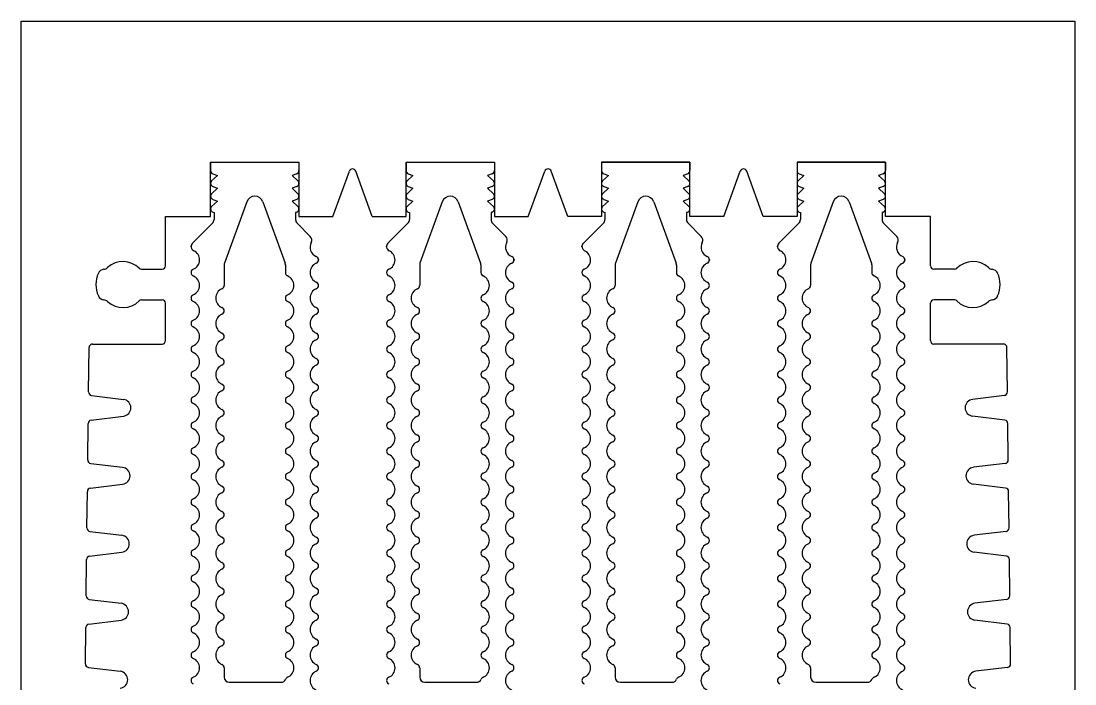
# Model space of a CAD drawing. Extents: x 0 to 240, y 0 to 177.
# Drawn here: x 177.9 to 239.9, y 138.1 to 177.1 of the extents above; entities that cross this region are included whole.
import ezdxf

# ---------------------------------------------------------------- set-up
doc = ezdxf.new("R2010")
doc.units = 0
doc.header["$LTSCALE"] = 0.5
doc.layers.get('0').update_dxf_attribs({"linetype": 'CONTINUOUS'})

msp = doc.modelspace()

# ---------------------------------------------------------------- linework, layer by layer
for p, q in [((177.898, 103.112), (177.898, 177.112)), ((177.898, 177.112), (239.898, 177.112)), ((239.898, 177.112), (239.898, 103.112)), ((189.048, 168.812), (194.248, 168.812)), ((189.048, 165.612), (189.048, 168.812)), ((189.048, 168.812), (194.248, 168.812)), ((189.048, 168.812), (189.048, 168.312)), ((194.248, 168.812), (194.248, 165.612)), ((194.248, 168.812), (194.248, 168.312)), ((200.548, 165.612), (200.548, 168.812)), ((200.548, 168.812), (205.748, 168.812)), ((200.548, 168.812), (205.748, 168.812)), ((200.548, 168.812), (200.548, 168.312)), ((205.748, 168.812), (205.748, 165.612)), ((205.748, 168.812), (205.748, 168.312)), ((217.248, 168.812), (212.048, 168.812)), ((212.048, 168.812), (212.048, 165.612)), ((212.048, 168.812), (217.248, 168.812)), ((212.048, 168.812), (212.048, 168.312)), ((217.248, 165.612), (217.248, 168.812)), ((217.248, 168.812), (217.248, 168.312)), ((228.748, 168.812), (223.548, 168.812)), ((223.548, 168.812), (223.548, 165.612)), ((223.548, 168.812), (228.748, 168.812)), ((223.548, 168.812), (223.548, 168.312)), ((228.748, 165.612), (228.748, 168.812)), ((228.748, 168.812), (228.748, 168.312)), ((189.448, 168.027), (189.11, 167.708)), ((189.179, 168.125), (189.448, 168.027)), ((194.116, 168.125), (193.848, 168.027)), ((193.848, 168.027), (194.185, 167.708)), ((196.239, 165.612), (197.21, 168.281)), ((198.557, 165.612), (197.586, 168.281)), ((200.948, 168.027), (200.61, 167.708)), ((200.679, 168.125), (200.948, 168.027)), ((205.616, 168.125), (205.348, 168.027)), ((205.348, 168.027), (205.685, 167.708)), ((207.739, 165.612), (208.71, 168.281)), ((210.057, 165.612), (209.086, 168.281)), ((212.448, 168.027), (212.11, 167.708)), ((212.179, 168.125), (212.448, 168.027)), ((217.116, 168.125), (216.848, 168.027)), ((216.848, 168.027), (217.185, 167.708)), ((219.239, 165.612), (220.21, 168.281)), ((221.557, 165.612), (220.586, 168.281)), ((223.948, 168.027), (223.61, 167.708)), ((223.679, 168.125), (223.948, 168.027)), ((228.616, 168.125), (228.348, 168.027)), ((228.348, 168.027), (228.685, 167.708)), ((189.448, 167.277), (189.11, 166.958)), ((189.179, 167.375), (189.448, 167.277)), ((194.116, 167.375), (193.848, 167.277)), ((193.848, 167.277), (194.185, 166.958)), ((200.948, 167.277), (200.61, 166.958)), ((200.679, 167.375), (200.948, 167.277)), ((205.616, 167.375), (205.348, 167.277)), ((205.348, 167.277), (205.685, 166.958)), ((212.448, 167.277), (212.11, 166.958)), ((212.179, 167.375), (212.448, 167.277)), ((217.116, 167.375), (216.848, 167.277)), ((216.848, 167.277), (217.185, 166.958)), ((223.948, 167.277), (223.61, 166.958)), ((223.679, 167.375), (223.948, 167.277)), ((228.616, 167.375), (228.348, 167.277)), ((228.348, 167.277), (228.685, 166.958)), ((189.448, 166.527), (189.11, 166.208)), ((189.179, 166.625), (189.448, 166.527)), ((191.178, 166.483), (189.866, 162.879)), ((192.118, 166.483), (193.43, 162.879)), ((194.116, 166.625), (193.848, 166.527)), ((193.848, 166.527), (194.185, 166.208)), ((200.948, 166.527), (200.61, 166.208)), ((200.679, 166.625), (200.948, 166.527)), ((202.678, 166.483), (201.366, 162.879)), ((203.618, 166.483), (204.93, 162.879)), ((205.616, 166.625), (205.348, 166.527)), ((205.348, 166.527), (205.685, 166.208)), ((212.448, 166.527), (212.11, 166.208)), ((212.179, 166.625), (212.448, 166.527)), ((214.178, 166.483), (212.866, 162.879)), ((215.118, 166.483), (216.43, 162.879)), ((217.116, 166.625), (216.848, 166.527)), ((216.848, 166.527), (217.185, 166.208)), ((223.948, 166.527), (223.61, 166.208)), ((223.679, 166.625), (223.948, 166.527)), ((225.678, 166.483), (224.366, 162.879)), ((226.618, 166.483), (227.93, 162.879)), ((228.616, 166.625), (228.348, 166.527)), ((228.348, 166.527), (228.685, 166.208)), ((186.398, 165.612), (189.048, 165.612)), ((186.398, 162.712), (186.398, 165.612)), ((189.179, 165.875), (189.248, 165.85)), ((189.248, 165.85), (189.248, 165.437)), ((194.116, 165.875), (194.048, 165.85)), ((194.048, 165.85), (194.048, 165.437)), ((194.248, 165.612), (196.239, 165.612)), ((198.557, 165.612), (200.548, 165.612)), ((200.679, 165.875), (200.748, 165.85)), ((200.748, 165.85), (200.748, 165.437)), ((205.616, 165.875), (205.548, 165.85)), ((205.548, 165.85), (205.548, 165.437)), ((205.748, 165.612), (207.739, 165.612)), ((212.048, 165.612), (210.057, 165.612)), ((212.179, 165.875), (212.248, 165.85)), ((212.248, 165.85), (212.248, 165.437)), ((217.116, 165.875), (217.048, 165.85)), ((217.048, 165.85), (217.048, 165.437)), ((219.239, 165.612), (217.248, 165.612)), ((223.548, 165.612), (221.557, 165.612)), ((223.679, 165.875), (223.748, 165.85)), ((223.748, 165.85), (223.748, 165.437)), ((228.616, 165.875), (228.548, 165.85)), ((228.548, 165.85), (228.548, 165.437)), ((231.398, 165.612), (228.748, 165.612)), ((231.398, 162.712), (231.398, 165.612)), ((189.16, 165.225), (187.977, 164.042)), ((194.136, 165.225), (194.915, 164.446)), ((200.66, 165.225), (199.477, 164.042)), ((205.636, 165.225), (206.415, 164.446)), ((212.16, 165.225), (210.977, 164.042)), ((217.136, 165.225), (217.915, 164.446)), ((223.66, 165.225), (222.477, 164.042)), ((228.636, 165.225), (229.415, 164.446)), ((184.99, 162.512), (186.198, 162.512)), ((189.848, 162.776), (189.848, 161.562)), ((193.448, 162.776), (193.448, 162.312)), ((201.348, 162.776), (201.348, 161.562)), ((204.948, 162.776), (204.948, 162.312)), ((212.848, 162.776), (212.848, 161.562)), ((216.448, 162.776), (216.448, 162.312)), ((224.348, 162.776), (224.348, 161.562)), ((227.948, 162.776), (227.948, 162.312)), ((232.806, 162.512), (231.598, 162.512)), ((184.99, 160.712), (186.198, 160.712)), ((232.806, 160.712), (231.598, 160.712)), ((186.398, 158.312), (186.398, 160.512)), ((231.398, 158.312), (231.398, 160.512)), ((182.095, 158.112), (186.198, 158.112)), ((235.7, 158.112), (231.598, 158.112)), ((181.865, 155.291), (181.895, 157.915)), ((235.93, 155.291), (235.9, 157.915)), ((182.041, 155.091), (183.916, 154.859)), ((235.755, 155.091), (233.879, 154.859)), ((182.02, 153.634), (183.916, 153.866)), ((235.776, 153.634), (233.88, 153.866)), ((181.819, 151.291), (181.844, 153.438)), ((235.976, 151.291), (235.952, 153.438)), ((181.995, 151.091), (183.87, 150.859)), ((235.801, 151.091), (233.925, 150.859)), ((181.773, 147.291), (181.798, 149.438)), ((181.974, 149.634), (183.87, 149.866)), ((235.822, 149.634), (233.926, 149.866)), ((236.022, 147.291), (235.997, 149.438)), ((181.949, 147.091), (183.824, 146.859)), ((235.847, 147.091), (233.971, 146.859)), ((181.928, 145.634), (183.824, 145.866)), ((235.868, 145.634), (233.972, 145.866)), ((181.727, 143.291), (181.752, 145.438)), ((236.068, 143.291), (236.043, 145.438)), ((181.903, 143.091), (183.778, 142.859)), ((235.893, 143.091), (234.017, 142.859)), ((181.681, 139.291), (181.706, 141.438)), ((181.882, 141.634), (183.778, 141.866)), ((235.914, 141.634), (234.018, 141.866)), ((236.114, 139.291), (236.089, 141.438)), ((181.857, 139.091), (183.732, 138.859)), ((189.848, 139.062), (189.848, 138.512)), ((201.348, 139.062), (201.348, 138.512)), ((212.848, 139.062), (212.848, 138.512)), ((224.348, 139.062), (224.348, 138.512)), ((235.939, 139.091), (234.063, 138.859)), ((190.148, 138.212), (193.188, 138.212)), ((201.648, 138.212), (204.688, 138.212)), ((213.148, 138.212), (216.188, 138.212)), ((224.648, 138.212), (227.688, 138.212))]:
    msp.add_line(p, q)
for centre, radius, start, end in [((189.248, 168.312), 0.2, 180, 250), ((194.048, 168.312), 0.2, 290, 0), ((197.398, 168.212), 0.2, 20, 160), ((200.748, 168.312), 0.2, 180, 250), ((205.548, 168.312), 0.2, 290, 0), ((208.898, 168.212), 0.2, 90, 160), ((208.898, 168.212), 0.2, 20, 90), ((212.248, 168.312), 0.2, 180, 250), ((217.048, 168.312), 0.2, 290, 0), ((220.398, 168.212), 0.2, 20, 160), ((223.748, 168.312), 0.2, 180, 250), ((228.548, 168.312), 0.2, 290, 0), ((189.248, 167.562), 0.2, 133.39781, 250), ((194.048, 167.562), 0.2, 290, 46.60219), ((200.748, 167.562), 0.2, 133.39781, 250), ((205.548, 167.562), 0.2, 290, 46.60219), ((212.248, 167.562), 0.2, 133.39781, 250), ((217.048, 167.562), 0.2, 290, 46.60219), ((223.748, 167.562), 0.2, 133.39781, 250), ((228.548, 167.562), 0.2, 290, 46.60219), ((189.248, 166.812), 0.2, 133.39781, 250), ((191.648, 166.312), 0.5, 20, 160), ((194.048, 166.812), 0.2, 290, 46.60219), ((200.748, 166.812), 0.2, 133.39781, 250), ((203.148, 166.312), 0.5, 20, 160), ((205.548, 166.812), 0.2, 290, 46.60219), ((212.248, 166.812), 0.2, 133.39781, 250), ((214.648, 166.312), 0.5, 20, 160), ((217.048, 166.812), 0.2, 290, 46.60219), ((223.748, 166.812), 0.2, 133.39781, 250), ((226.148, 166.312), 0.5, 20, 160), ((228.548, 166.812), 0.2, 290, 46.60219), ((189.248, 166.062), 0.2, 133.39781, 250), ((194.048, 166.062), 0.2, 290, 46.60219), ((200.748, 166.062), 0.2, 133.39781, 250), ((205.548, 166.062), 0.2, 290, 46.60219), ((212.248, 166.062), 0.2, 133.39781, 250), ((217.048, 166.062), 0.2, 290, 46.60219), ((223.748, 166.062), 0.2, 133.39781, 250), ((228.548, 166.062), 0.2, 290, 46.60219), ((188.948, 165.437), 0.3, 315, 0), ((194.348, 165.437), 0.3, 180, 225), ((200.448, 165.437), 0.3, 315, 0), ((205.848, 165.437), 0.3, 180, 225), ((211.948, 165.437), 0.3, 315, 0), ((217.348, 165.437), 0.3, 180, 225), ((223.448, 165.437), 0.3, 315, 0), ((228.848, 165.437), 0.3, 180, 225), ((194.702, 164.234), 0.3, 332.10056, 45), ((206.202, 164.234), 0.3, 332.10056, 45), ((217.702, 164.234), 0.3, 332.10056, 45), ((229.202, 164.234), 0.3, 332.10056, 45), ((188.168, 163.85), 0.271, 135, 244.80081), ((195.498, 163.812), 0.6, 152.10056, 247.38013), ((199.668, 163.85), 0.271, 135, 244.80081), ((206.998, 163.812), 0.6, 152.10056, 247.38013), ((211.168, 163.85), 0.271, 135, 244.80081), ((218.498, 163.812), 0.6, 152.10056, 247.38013), ((222.668, 163.85), 0.271, 135, 244.80081), ((229.998, 163.812), 0.6, 152.10056, 247.38013), ((187.798, 163.062), 0.6, 292.61986, 64.80081), ((195.185, 163.062), 0.212, 292.61986, 67.38013), ((199.298, 163.062), 0.6, 292.61986, 64.80081), ((206.685, 163.062), 0.212, 292.61986, 67.38013), ((210.798, 163.062), 0.6, 292.61986, 64.80081), ((218.185, 163.062), 0.212, 292.61986, 67.38013), ((222.298, 163.062), 0.6, 292.61986, 64.80081), ((229.685, 163.062), 0.212, 292.61986, 67.38013), ((182.807, 162.112), 0.4, 96.15406, 155.37568), ((182.721, 162.908), 0.4, 276.15406, 312.24961), ((183.898, 161.612), 1.35, 45.20868, 132.24961), ((184.99, 162.712), 0.2, 225.20868, 270), ((186.198, 162.712), 0.2, 270, 0), ((188.11, 162.312), 0.212, 112.61987, 247.38013), ((190.148, 162.776), 0.3, 160, 180), ((193.148, 162.776), 0.3, 0, 20), ((195.498, 162.312), 0.6, 112.61987, 247.38013), ((199.61, 162.312), 0.212, 112.61987, 247.38013), ((201.648, 162.776), 0.3, 160, 180), ((204.648, 162.776), 0.3, 0, 20), ((206.998, 162.312), 0.6, 112.61987, 247.38013), ((211.11, 162.312), 0.212, 112.61987, 247.38013), ((213.148, 162.776), 0.3, 160, 180), ((216.148, 162.776), 0.3, 0, 20), ((218.498, 162.312), 0.6, 112.61987, 247.38013), ((222.61, 162.312), 0.212, 112.61987, 247.38013), ((224.648, 162.776), 0.3, 160, 180), ((227.648, 162.776), 0.3, 0, 20), ((229.998, 162.312), 0.6, 112.61987, 247.38013), ((231.598, 162.712), 0.2, 180, 270), ((232.806, 162.712), 0.2, 270, 314.79132), ((233.898, 161.612), 1.35, 47.75039, 134.79132), ((235.074, 162.908), 0.4, 227.75039, 263.84594), ((234.989, 162.112), 0.4, 24.62432, 83.84594), ((183.898, 161.612), 1.6, 155.37568, 204.62432), ((187.798, 161.562), 0.6, 292.61986, 67.38013), ((193.66, 162.312), 0.212, 180, 247.38013), ((193.348, 161.562), 0.6, 292.61986, 67.38013), ((199.298, 161.562), 0.6, 292.61986, 67.38013), ((205.16, 162.312), 0.212, 180, 247.38013), ((204.848, 161.562), 0.6, 292.61986, 67.38013), ((210.798, 161.562), 0.6, 292.61986, 67.38013), ((216.66, 162.312), 0.212, 180, 247.38013), ((216.348, 161.562), 0.6, 292.61986, 67.38013), ((222.298, 161.562), 0.6, 292.61986, 67.38013), ((228.16, 162.312), 0.212, 180, 247.38013), ((227.848, 161.562), 0.6, 292.61986, 67.38013), ((233.898, 161.612), 1.6, 335.37568, 24.62432), ((189.948, 160.812), 0.6, 112.61987, 247.38013), ((189.635, 161.562), 0.212, 292.61986, 0), ((195.498, 160.812), 0.6, 112.61987, 247.38013), ((195.185, 161.562), 0.212, 292.61986, 67.38013), ((201.448, 160.812), 0.6, 112.61987, 247.38013), ((201.135, 161.562), 0.212, 292.61986, 0), ((206.998, 160.812), 0.6, 112.61987, 247.38013), ((206.685, 161.562), 0.212, 292.61986, 67.38013), ((212.948, 160.812), 0.6, 112.61987, 247.38013), ((212.635, 161.562), 0.212, 292.61986, 0), ((218.498, 160.812), 0.6, 112.61987, 247.38013), ((218.185, 161.562), 0.212, 292.61986, 67.38013), ((224.448, 160.812), 0.6, 112.61987, 247.38013), ((224.135, 161.562), 0.212, 292.61986, 0), ((229.998, 160.812), 0.6, 112.61987, 247.38013), ((229.685, 161.562), 0.212, 292.61986, 67.38013), ((182.807, 161.112), 0.4, 204.62432, 263.84594), ((182.721, 160.317), 0.4, 47.75039, 83.84594), ((183.898, 161.612), 1.35, 227.75039, 314.79132), ((184.99, 160.512), 0.2, 90, 134.79132), ((184.99, 160.512), 0.2, 90, 134.79132), ((186.198, 160.512), 0.2, 0, 90), ((188.11, 160.812), 0.212, 112.61987, 247.38013), ((187.798, 160.062), 0.6, 292.61986, 67.38013), ((193.66, 160.812), 0.212, 112.61987, 247.38013), ((193.348, 160.062), 0.6, 292.61986, 67.38013), ((199.61, 160.812), 0.212, 112.61987, 247.38013), ((199.298, 160.062), 0.6, 292.61986, 67.38013), ((205.16, 160.812), 0.212, 112.61987, 247.38013), ((204.848, 160.062), 0.6, 292.61986, 67.38013), ((211.11, 160.812), 0.212, 112.61987, 247.38013), ((210.798, 160.062), 0.6, 292.61986, 67.38013), ((216.66, 160.812), 0.212, 112.61987, 247.38013), ((216.348, 160.062), 0.6, 292.61986, 67.38013), ((222.61, 160.812), 0.212, 112.61987, 247.38013), ((222.298, 160.062), 0.6, 292.61986, 67.38013), ((228.16, 160.812), 0.212, 112.61987, 247.38013), ((227.848, 160.062), 0.6, 292.61986, 67.38013), ((231.598, 160.512), 0.2, 90, 180), ((232.806, 160.512), 0.2, 45.20868, 90), ((232.806, 160.512), 0.2, 45.20868, 90), ((233.898, 161.612), 1.35, 225.20868, 312.24961), ((235.074, 160.317), 0.4, 96.15406, 132.24961), ((234.989, 161.112), 0.4, 276.15406, 335.37568), ((189.635, 160.062), 0.212, 292.61986, 67.38013), ((195.185, 160.062), 0.212, 292.61986, 67.38013), ((201.135, 160.062), 0.212, 292.61986, 67.38013), ((206.685, 160.062), 0.212, 292.61986, 67.38013), ((212.635, 160.062), 0.212, 292.61986, 67.38013), ((218.185, 160.062), 0.212, 292.61986, 67.38013), ((224.135, 160.062), 0.212, 292.61986, 67.38013), ((229.685, 160.062), 0.212, 292.61986, 67.38013), ((188.11, 159.312), 0.212, 112.61987, 247.38013), ((189.948, 159.312), 0.6, 112.61987, 247.38013), ((193.66, 159.312), 0.212, 112.61987, 247.38013), ((195.498, 159.312), 0.6, 112.61987, 247.38013), ((199.61, 159.312), 0.212, 112.61987, 247.38013), ((201.448, 159.312), 0.6, 112.61987, 247.38013), ((205.16, 159.312), 0.212, 112.61987, 247.38013), ((206.998, 159.312), 0.6, 112.61987, 247.38013), ((211.11, 159.312), 0.212, 112.61987, 247.38013), ((212.948, 159.312), 0.6, 112.61987, 247.38013), ((216.66, 159.312), 0.212, 112.61987, 247.38013), ((218.498, 159.312), 0.6, 112.61987, 247.38013), ((222.61, 159.312), 0.212, 112.61987, 247.38013), ((224.448, 159.312), 0.6, 112.61987, 247.38013), ((228.16, 159.312), 0.212, 112.61987, 247.38013), ((229.998, 159.312), 0.6, 112.61987, 247.38013), ((187.798, 158.562), 0.6, 292.61986, 67.38013), ((189.635, 158.562), 0.212, 292.61986, 67.38013), ((193.348, 158.562), 0.6, 292.61986, 67.38013), ((195.185, 158.562), 0.212, 292.61986, 67.38013), ((199.298, 158.562), 0.6, 292.61986, 67.38013), ((201.135, 158.562), 0.212, 292.61986, 67.38013), ((204.848, 158.562), 0.6, 292.61986, 67.38013), ((206.685, 158.562), 0.212, 292.61986, 67.38013), ((210.798, 158.562), 0.6, 292.61986, 67.38013), ((212.635, 158.562), 0.212, 292.61986, 67.38013), ((216.348, 158.562), 0.6, 292.61986, 67.38013), ((218.185, 158.562), 0.212, 292.61986, 67.38013), ((222.298, 158.562), 0.6, 292.61986, 67.38013), ((224.135, 158.562), 0.212, 292.61986, 67.38013), ((227.848, 158.562), 0.6, 292.61986, 67.38013), ((229.685, 158.562), 0.212, 292.61986, 67.38013), ((182.095, 157.912), 0.2, 90, 179.34146), ((186.198, 158.312), 0.2, 270, 0), ((189.948, 157.812), 0.6, 112.61987, 247.38013), ((195.498, 157.812), 0.6, 112.61987, 247.38013), ((201.448, 157.812), 0.6, 112.61987, 247.38013), ((206.998, 157.812), 0.6, 112.61987, 247.38013), ((212.948, 157.812), 0.6, 112.61987, 247.38013), ((218.498, 157.812), 0.6, 112.61987, 247.38013), ((224.448, 157.812), 0.6, 112.61987, 247.38013), ((229.998, 157.812), 0.6, 112.61987, 247.38013), ((231.598, 158.312), 0.2, 180, 270), ((235.7, 157.912), 0.2, 0.65854, 90), ((188.11, 157.812), 0.212, 112.61987, 247.38013), ((187.798, 157.062), 0.6, 292.61986, 67.38013), ((193.66, 157.812), 0.212, 112.61987, 247.38013), ((193.348, 157.062), 0.6, 292.61986, 67.38013), ((199.61, 157.812), 0.212, 112.61987, 247.38013), ((199.298, 157.062), 0.6, 292.61986, 67.38013), ((205.16, 157.812), 0.212, 112.61987, 247.38013), ((204.848, 157.062), 0.6, 292.61986, 67.38013), ((211.11, 157.812), 0.212, 112.61987, 247.38013), ((210.798, 157.062), 0.6, 292.61986, 67.38013), ((216.66, 157.812), 0.212, 112.61987, 247.38013), ((216.348, 157.062), 0.6, 292.61986, 67.38013), ((222.61, 157.812), 0.212, 112.61987, 247.38013), ((222.298, 157.062), 0.6, 292.61986, 67.38013), ((228.16, 157.812), 0.212, 112.61987, 247.38013), ((227.848, 157.062), 0.6, 292.61986, 67.38013), ((189.948, 156.312), 0.6, 112.61987, 247.38013), ((189.635, 157.062), 0.212, 292.61986, 67.38013), ((195.498, 156.312), 0.6, 112.61987, 247.38013), ((195.185, 157.062), 0.212, 292.61986, 67.38013), ((201.448, 156.312), 0.6, 112.61987, 247.38013), ((201.135, 157.062), 0.212, 292.61986, 67.38013), ((206.998, 156.312), 0.6, 112.61987, 247.38013), ((206.685, 157.062), 0.212, 292.61986, 67.38013), ((212.948, 156.312), 0.6, 112.61987, 247.38013), ((212.635, 157.062), 0.212, 292.61986, 67.38013), ((218.498, 156.312), 0.6, 112.61987, 247.38013), ((218.185, 157.062), 0.212, 292.61986, 67.38013), ((224.448, 156.312), 0.6, 112.61987, 247.38013), ((224.135, 157.062), 0.212, 292.61986, 67.38013), ((229.998, 156.312), 0.6, 112.61987, 247.38013), ((229.685, 157.062), 0.212, 292.61986, 67.38013), ((188.11, 156.312), 0.212, 112.61987, 247.38013), ((193.66, 156.312), 0.212, 112.61987, 247.38013), ((199.61, 156.312), 0.212, 112.61987, 247.38013), ((205.16, 156.312), 0.212, 112.61987, 247.38013), ((211.11, 156.312), 0.212, 112.61987, 247.38013), ((216.66, 156.312), 0.212, 112.61987, 247.38013), ((222.61, 156.312), 0.212, 112.61987, 247.38013), ((228.16, 156.312), 0.212, 112.61987, 247.38013), ((187.798, 155.562), 0.6, 292.61986, 67.38013), ((189.635, 155.562), 0.212, 292.61986, 67.38013), ((193.348, 155.562), 0.6, 292.61986, 67.38013), ((195.185, 155.562), 0.212, 292.61986, 67.38013), ((199.298, 155.562), 0.6, 292.61986, 67.38013), ((201.135, 155.562), 0.212, 292.61986, 67.38013), ((204.848, 155.562), 0.6, 292.61986, 67.38013), ((206.685, 155.562), 0.212, 292.61986, 67.38013), ((210.798, 155.562), 0.6, 292.61986, 67.38013), ((212.635, 155.562), 0.212, 292.61986, 67.38013), ((216.348, 155.562), 0.6, 292.61986, 67.38013), ((218.185, 155.562), 0.212, 292.61986, 67.38013), ((222.298, 155.562), 0.6, 292.61986, 67.38013), ((224.135, 155.562), 0.212, 292.61986, 67.38013), ((227.848, 155.562), 0.6, 292.61986, 67.38013), ((229.685, 155.562), 0.212, 292.61986, 67.38013), ((182.065, 155.289), 0.2, 179.34146, 262.95287), ((188.11, 154.812), 0.212, 112.61987, 247.38013), ((189.948, 154.812), 0.6, 112.61987, 247.38013), ((193.66, 154.812), 0.212, 112.61987, 247.38013), ((195.498, 154.812), 0.6, 112.61987, 247.38013), ((199.61, 154.812), 0.212, 112.61987, 247.38013), ((201.448, 154.812), 0.6, 112.61987, 247.38013), ((205.16, 154.812), 0.212, 112.61987, 247.38013), ((206.998, 154.812), 0.6, 112.61987, 247.38013), ((211.11, 154.812), 0.212, 112.61987, 247.38013), ((212.948, 154.812), 0.6, 112.61987, 247.38013), ((216.66, 154.812), 0.212, 112.61987, 247.38013), ((218.498, 154.812), 0.6, 112.61987, 247.38013), ((222.61, 154.812), 0.212, 112.61987, 247.38013), ((224.448, 154.812), 0.6, 112.61987, 247.38013), ((228.16, 154.812), 0.212, 112.61987, 247.38013), ((229.998, 154.812), 0.6, 112.61987, 247.38013), ((235.73, 155.289), 0.2, 277.04713, 0.65854), ((183.855, 154.362), 0.5, 276.98901, 82.95287), ((187.798, 154.062), 0.6, 292.61986, 67.38013), ((193.348, 154.062), 0.6, 292.61986, 67.38013), ((199.298, 154.062), 0.6, 292.61986, 67.38013), ((204.848, 154.062), 0.6, 292.61986, 67.38013), ((210.798, 154.062), 0.6, 292.61986, 67.38013), ((216.348, 154.062), 0.6, 292.61986, 67.38013), ((222.298, 154.062), 0.6, 292.61986, 67.38013), ((227.848, 154.062), 0.6, 292.61986, 67.38013), ((233.941, 154.362), 0.5, 97.04713, 263.01099), ((189.948, 153.312), 0.6, 112.61987, 247.38013), ((189.635, 154.062), 0.212, 292.61986, 67.38013), ((195.498, 153.312), 0.6, 112.61987, 247.38013), ((195.185, 154.062), 0.212, 292.61986, 67.38013), ((201.448, 153.312), 0.6, 112.61987, 247.38013), ((201.135, 154.062), 0.212, 292.61986, 67.38013), ((206.998, 153.312), 0.6, 112.61987, 247.38013), ((206.685, 154.062), 0.212, 292.61986, 67.38013), ((212.948, 153.312), 0.6, 112.61987, 247.38013), ((212.635, 154.062), 0.212, 292.61986, 67.38013), ((218.498, 153.312), 0.6, 112.61987, 247.38013), ((218.185, 154.062), 0.212, 292.61986, 67.38013), ((224.448, 153.312), 0.6, 112.61987, 247.38013), ((224.135, 154.062), 0.212, 292.61986, 67.38013), ((229.998, 153.312), 0.6, 112.61987, 247.38013), ((229.685, 154.062), 0.212, 292.61986, 67.38013), ((182.044, 153.435), 0.2, 96.98901, 179.34146), ((188.11, 153.312), 0.212, 112.61987, 247.38013), ((193.66, 153.312), 0.212, 112.61987, 247.38013), ((199.61, 153.312), 0.212, 112.61987, 247.38013), ((205.16, 153.312), 0.212, 112.61987, 247.38013), ((211.11, 153.312), 0.212, 112.61987, 247.38013), ((216.66, 153.312), 0.212, 112.61987, 247.38013), ((222.61, 153.312), 0.212, 112.61987, 247.38013), ((228.16, 153.312), 0.212, 112.61987, 247.38013), ((235.752, 153.435), 0.2, 0.65854, 83.01099), ((187.798, 152.562), 0.6, 292.61986, 67.38013), ((189.635, 152.562), 0.212, 292.61986, 67.38013), ((193.348, 152.562), 0.6, 292.61986, 67.38013), ((195.185, 152.562), 0.212, 292.61986, 67.38013), ((199.298, 152.562), 0.6, 292.61986, 67.38013), ((201.135, 152.562), 0.212, 292.61986, 67.38013), ((204.848, 152.562), 0.6, 292.61986, 67.38013), ((206.685, 152.562), 0.212, 292.61986, 67.38013), ((210.798, 152.562), 0.6, 292.61986, 67.38013), ((212.635, 152.562), 0.212, 292.61986, 67.38013), ((216.348, 152.562), 0.6, 292.61986, 67.38013), ((218.185, 152.562), 0.212, 292.61986, 67.38013), ((222.298, 152.562), 0.6, 292.61986, 67.38013), ((224.135, 152.562), 0.212, 292.61986, 67.38013), ((227.848, 152.562), 0.6, 292.61986, 67.38013), ((229.685, 152.562), 0.212, 292.61986, 67.38013), ((188.11, 151.812), 0.212, 112.61987, 247.38013), ((189.948, 151.812), 0.6, 112.61987, 247.38013), ((193.66, 151.812), 0.212, 112.61987, 247.38013), ((195.498, 151.812), 0.6, 112.61987, 247.38013), ((199.61, 151.812), 0.212, 112.61987, 247.38013), ((201.448, 151.812), 0.6, 112.61987, 247.38013), ((205.16, 151.812), 0.212, 112.61987, 247.38013), ((206.998, 151.812), 0.6, 112.61987, 247.38013), ((211.11, 151.812), 0.212, 112.61987, 247.38013), ((212.948, 151.812), 0.6, 112.61987, 247.38013), ((216.66, 151.812), 0.212, 112.61987, 247.38013), ((218.498, 151.812), 0.6, 112.61987, 247.38013), ((222.61, 151.812), 0.212, 112.61987, 247.38013), ((224.448, 151.812), 0.6, 112.61987, 247.38013), ((228.16, 151.812), 0.212, 112.61987, 247.38013), ((229.998, 151.812), 0.6, 112.61987, 247.38013), ((182.019, 151.289), 0.2, 179.34146, 262.95287), ((187.798, 151.062), 0.6, 292.61986, 67.38013), ((193.348, 151.062), 0.6, 292.61986, 67.38013), ((199.298, 151.062), 0.6, 292.61986, 67.38013), ((204.848, 151.062), 0.6, 292.61986, 67.38013), ((210.798, 151.062), 0.6, 292.61986, 67.38013), ((216.348, 151.062), 0.6, 292.61986, 67.38013), ((222.298, 151.062), 0.6, 292.61986, 67.38013), ((227.848, 151.062), 0.6, 292.61986, 67.38013), ((235.776, 151.289), 0.2, 277.04713, 0.65854), ((183.809, 150.362), 0.5, 276.98901, 82.95287), ((189.948, 150.312), 0.6, 112.61987, 247.38013), ((189.635, 151.062), 0.212, 292.61986, 67.38013), ((195.498, 150.312), 0.6, 112.61987, 247.38013), ((195.185, 151.062), 0.212, 292.61986, 67.38013), ((201.448, 150.312), 0.6, 112.61987, 247.38013), ((201.135, 151.062), 0.212, 292.61986, 67.38013), ((206.998, 150.312), 0.6, 112.61987, 247.38013), ((206.685, 151.062), 0.212, 292.61986, 67.38013), ((212.948, 150.312), 0.6, 112.61987, 247.38013), ((212.635, 151.062), 0.212, 292.61986, 67.38013), ((218.498, 150.312), 0.6, 112.61987, 247.38013), ((218.185, 151.062), 0.212, 292.61986, 67.38013), ((224.448, 150.312), 0.6, 112.61987, 247.38013), ((224.135, 151.062), 0.212, 292.61986, 67.38013), ((229.998, 150.312), 0.6, 112.61987, 247.38013), ((229.685, 151.062), 0.212, 292.61986, 67.38013), ((233.987, 150.362), 0.5, 97.04713, 263.01099), ((188.11, 150.312), 0.212, 112.61987, 247.38013), ((187.798, 149.562), 0.6, 292.61986, 67.38013), ((193.66, 150.312), 0.212, 112.61987, 247.38013), ((193.348, 149.562), 0.6, 292.61986, 67.38013), ((199.61, 150.312), 0.212, 112.61987, 247.38013), ((199.298, 149.562), 0.6, 292.61986, 67.38013), ((205.16, 150.312), 0.212, 112.61987, 247.38013), ((204.848, 149.562), 0.6, 292.61986, 67.38013), ((211.11, 150.312), 0.212, 112.61987, 247.38013), ((210.798, 149.562), 0.6, 292.61986, 67.38013), ((216.66, 150.312), 0.212, 112.61987, 247.38013), ((216.348, 149.562), 0.6, 292.61986, 67.38013), ((222.61, 150.312), 0.212, 112.61987, 247.38013), ((222.298, 149.562), 0.6, 292.61986, 67.38013), ((228.16, 150.312), 0.212, 112.61987, 247.38013), ((227.848, 149.562), 0.6, 292.61986, 67.38013), ((181.998, 149.435), 0.2, 96.98901, 179.34146), ((189.635, 149.562), 0.212, 292.61986, 67.38013), ((195.185, 149.562), 0.212, 292.61986, 67.38013), ((201.135, 149.562), 0.212, 292.61986, 67.38013), ((206.685, 149.562), 0.212, 292.61986, 67.38013), ((212.635, 149.562), 0.212, 292.61986, 67.38013), ((218.185, 149.562), 0.212, 292.61986, 67.38013), ((224.135, 149.562), 0.212, 292.61986, 67.38013), ((229.685, 149.562), 0.212, 292.61986, 67.38013), ((235.797, 149.435), 0.2, 0.65854, 83.01099), ((188.11, 148.812), 0.212, 112.61987, 247.38013), ((189.948, 148.812), 0.6, 112.61987, 247.38013), ((193.66, 148.812), 0.212, 112.61987, 247.38013), ((195.498, 148.812), 0.6, 112.61987, 247.38013), ((199.61, 148.812), 0.212, 112.61987, 247.38013), ((201.448, 148.812), 0.6, 112.61987, 247.38013), ((205.16, 148.812), 0.212, 112.61987, 247.38013), ((206.998, 148.812), 0.6, 112.61987, 247.38013), ((211.11, 148.812), 0.212, 112.61987, 247.38013), ((212.948, 148.812), 0.6, 112.61987, 247.38013), ((216.66, 148.812), 0.212, 112.61987, 247.38013), ((218.498, 148.812), 0.6, 112.61987, 247.38013), ((222.61, 148.812), 0.212, 112.61987, 247.38013), ((224.448, 148.812), 0.6, 112.61987, 247.38013), ((228.16, 148.812), 0.212, 112.61987, 247.38013), ((229.998, 148.812), 0.6, 112.61987, 247.38013), ((187.798, 148.062), 0.6, 292.61986, 67.38013), ((189.635, 148.062), 0.212, 292.61986, 67.38013), ((193.348, 148.062), 0.6, 292.61986, 67.38013), ((195.185, 148.062), 0.212, 292.61986, 67.38013), ((199.298, 148.062), 0.6, 292.61986, 67.38013), ((201.135, 148.062), 0.212, 292.61986, 67.38013), ((204.848, 148.062), 0.6, 292.61986, 67.38013), ((206.685, 148.062), 0.212, 292.61986, 67.38013), ((210.798, 148.062), 0.6, 292.61986, 67.38013), ((212.635, 148.062), 0.212, 292.61986, 67.38013), ((216.348, 148.062), 0.6, 292.61986, 67.38013), ((218.185, 148.062), 0.212, 292.61986, 67.38013), ((222.298, 148.062), 0.6, 292.61986, 67.38013), ((224.135, 148.062), 0.212, 292.61986, 67.38013), ((227.848, 148.062), 0.6, 292.61986, 67.38013), ((229.685, 148.062), 0.212, 292.61986, 67.38013), ((189.948, 147.312), 0.6, 112.61987, 247.38013), ((195.498, 147.312), 0.6, 112.61987, 247.38013), ((201.448, 147.312), 0.6, 112.61987, 247.38013), ((206.998, 147.312), 0.6, 112.61987, 247.38013), ((212.948, 147.312), 0.6, 112.61987, 247.38013), ((218.498, 147.312), 0.6, 112.61987, 247.38013), ((224.448, 147.312), 0.6, 112.61987, 247.38013), ((229.998, 147.312), 0.6, 112.61987, 247.38013), ((181.973, 147.289), 0.2, 179.34146, 262.95287), ((188.11, 147.312), 0.212, 112.61987, 247.38013), ((187.798, 146.562), 0.6, 292.61986, 67.38013), ((193.66, 147.312), 0.212, 112.61987, 247.38013), ((193.348, 146.562), 0.6, 292.61986, 67.38013), ((199.61, 147.312), 0.212, 112.61987, 247.38013), ((199.298, 146.562), 0.6, 292.61986, 67.38013), ((205.16, 147.312), 0.212, 112.61987, 247.38013), ((204.848, 146.562), 0.6, 292.61986, 67.38013), ((211.11, 147.312), 0.212, 112.61987, 247.38013), ((210.798, 146.562), 0.6, 292.61986, 67.38013), ((216.66, 147.312), 0.212, 112.61987, 247.38013), ((216.348, 146.562), 0.6, 292.61986, 67.38013), ((222.61, 147.312), 0.212, 112.61987, 247.38013), ((222.298, 146.562), 0.6, 292.61986, 67.38013), ((228.16, 147.312), 0.212, 112.61987, 247.38013), ((227.848, 146.562), 0.6, 292.61986, 67.38013), ((235.822, 147.289), 0.2, 277.04713, 0.65854), ((183.763, 146.362), 0.5, 276.98901, 82.95287), ((189.948, 145.812), 0.6, 112.61987, 247.38013), ((189.635, 146.562), 0.212, 292.61986, 67.38013), ((195.498, 145.812), 0.6, 112.61987, 247.38013), ((195.185, 146.562), 0.212, 292.61986, 67.38013), ((201.448, 145.812), 0.6, 112.61987, 247.38013), ((201.135, 146.562), 0.212, 292.61986, 67.38013), ((206.998, 145.812), 0.6, 112.61987, 247.38013), ((206.685, 146.562), 0.212, 292.61986, 67.38013), ((212.948, 145.812), 0.6, 112.61987, 247.38013), ((212.635, 146.562), 0.212, 292.61986, 67.38013), ((218.498, 145.812), 0.6, 112.61987, 247.38013), ((218.185, 146.562), 0.212, 292.61986, 67.38013), ((224.448, 145.812), 0.6, 112.61987, 247.38013), ((224.135, 146.562), 0.212, 292.61986, 67.38013), ((229.998, 145.812), 0.6, 112.61987, 247.38013), ((229.685, 146.562), 0.212, 292.61986, 67.38013), ((234.033, 146.362), 0.5, 97.04713, 263.01099), ((188.11, 145.812), 0.212, 112.61987, 247.38013), ((193.66, 145.812), 0.212, 112.61987, 247.38013), ((199.61, 145.812), 0.212, 112.61987, 247.38013), ((205.16, 145.812), 0.212, 112.61987, 247.38013), ((211.11, 145.812), 0.212, 112.61987, 247.38013), ((216.66, 145.812), 0.212, 112.61987, 247.38013), ((222.61, 145.812), 0.212, 112.61987, 247.38013), ((228.16, 145.812), 0.212, 112.61987, 247.38013), ((181.952, 145.435), 0.2, 96.98901, 179.34146), ((187.798, 145.062), 0.6, 292.61986, 67.38013), ((189.635, 145.062), 0.212, 292.61986, 67.38013), ((193.348, 145.062), 0.6, 292.61986, 67.38013), ((195.185, 145.062), 0.212, 292.61986, 67.38013), ((199.298, 145.062), 0.6, 292.61986, 67.38013), ((201.135, 145.062), 0.212, 292.61986, 67.38013), ((204.848, 145.062), 0.6, 292.61986, 67.38013), ((206.685, 145.062), 0.212, 292.61986, 67.38013), ((210.798, 145.062), 0.6, 292.61986, 67.38013), ((212.635, 145.062), 0.212, 292.61986, 67.38013), ((216.348, 145.062), 0.6, 292.61986, 67.38013), ((218.185, 145.062), 0.212, 292.61986, 67.38013), ((222.298, 145.062), 0.6, 292.61986, 67.38013), ((224.135, 145.062), 0.212, 292.61986, 67.38013), ((227.848, 145.062), 0.6, 292.61986, 67.38013), ((229.685, 145.062), 0.212, 292.61986, 67.38013), ((235.843, 145.435), 0.2, 0.65854, 83.01099), ((188.11, 144.312), 0.212, 112.61987, 247.38013), ((189.948, 144.312), 0.6, 112.61987, 247.38013), ((193.66, 144.312), 0.212, 112.61987, 247.38013), ((195.498, 144.312), 0.6, 112.61987, 247.38013), ((199.61, 144.312), 0.212, 112.61987, 247.38013), ((201.448, 144.312), 0.6, 112.61987, 247.38013), ((205.16, 144.312), 0.212, 112.61987, 247.38013), ((206.998, 144.312), 0.6, 112.61987, 247.38013), ((211.11, 144.312), 0.212, 112.61987, 247.38013), ((212.948, 144.312), 0.6, 112.61987, 247.38013), ((216.66, 144.312), 0.212, 112.61987, 247.38013), ((218.498, 144.312), 0.6, 112.61987, 247.38013), ((222.61, 144.312), 0.212, 112.61987, 247.38013), ((224.448, 144.312), 0.6, 112.61987, 247.38013), ((228.16, 144.312), 0.212, 112.61987, 247.38013), ((229.998, 144.312), 0.6, 112.61987, 247.38013), ((187.798, 143.562), 0.6, 292.61986, 67.38013), ((193.348, 143.562), 0.6, 292.61986, 67.38013), ((199.298, 143.562), 0.6, 292.61986, 67.38013), ((204.848, 143.562), 0.6, 292.61986, 67.38013), ((210.798, 143.562), 0.6, 292.61986, 67.38013), ((216.348, 143.562), 0.6, 292.61986, 67.38013), ((222.298, 143.562), 0.6, 292.61986, 67.38013), ((227.848, 143.562), 0.6, 292.61986, 67.38013), ((181.927, 143.289), 0.2, 179.34146, 262.95287), ((189.948, 142.812), 0.6, 112.61987, 247.38013), ((189.635, 143.562), 0.212, 292.61986, 67.38013), ((195.498, 142.812), 0.6, 112.61987, 247.38013), ((195.185, 143.562), 0.212, 292.61986, 67.38013), ((201.448, 142.812), 0.6, 112.61987, 247.38013), ((201.135, 143.562), 0.212, 292.61986, 67.38013), ((206.998, 142.812), 0.6, 112.61987, 247.38013), ((206.685, 143.562), 0.212, 292.61986, 67.38013), ((212.948, 142.812), 0.6, 112.61987, 247.38013), ((212.635, 143.562), 0.212, 292.61986, 67.38013), ((218.498, 142.812), 0.6, 112.61987, 247.38013), ((218.185, 143.562), 0.212, 292.61986, 67.38013), ((224.448, 142.812), 0.6, 112.61987, 247.38013), ((224.135, 143.562), 0.212, 292.61986, 67.38013), ((229.998, 142.812), 0.6, 112.61987, 247.38013), ((229.685, 143.562), 0.212, 292.61986, 67.38013), ((235.868, 143.289), 0.2, 277.04713, 0.65854), ((183.717, 142.362), 0.5, 276.98901, 82.95287), ((188.11, 142.812), 0.212, 112.61987, 247.38013), ((187.798, 142.062), 0.6, 292.61986, 67.38013), ((193.66, 142.812), 0.212, 112.61987, 247.38013), ((193.348, 142.062), 0.6, 292.61986, 67.38013), ((199.61, 142.812), 0.212, 112.61987, 247.38013), ((199.298, 142.062), 0.6, 292.61986, 67.38013), ((205.16, 142.812), 0.212, 112.61987, 247.38013), ((204.848, 142.062), 0.6, 292.61986, 67.38013), ((211.11, 142.812), 0.212, 112.61987, 247.38013), ((210.798, 142.062), 0.6, 292.61986, 67.38013), ((216.66, 142.812), 0.212, 112.61987, 247.38013), ((216.348, 142.062), 0.6, 292.61986, 67.38013), ((222.61, 142.812), 0.212, 112.61987, 247.38013), ((222.298, 142.062), 0.6, 292.61986, 67.38013), ((228.16, 142.812), 0.212, 112.61987, 247.38013), ((227.848, 142.062), 0.6, 292.61986, 67.38013), ((234.079, 142.362), 0.5, 97.04713, 263.01099), ((189.635, 142.062), 0.212, 292.61986, 67.38013), ((195.185, 142.062), 0.212, 292.61986, 67.38013), ((201.135, 142.062), 0.212, 292.61986, 67.38013), ((206.685, 142.062), 0.212, 292.61986, 67.38013), ((212.635, 142.062), 0.212, 292.61986, 67.38013), ((218.185, 142.062), 0.212, 292.61986, 67.38013), ((224.135, 142.062), 0.212, 292.61986, 67.38013), ((229.685, 142.062), 0.212, 292.61986, 67.38013), ((181.906, 141.435), 0.2, 96.98901, 179.34146), ((188.11, 141.312), 0.212, 112.61987, 247.38013), ((189.948, 141.312), 0.6, 112.61987, 247.38013), ((193.66, 141.312), 0.212, 112.61987, 247.38013), ((195.498, 141.312), 0.6, 112.61987, 247.38013), ((199.61, 141.312), 0.212, 112.61987, 247.38013), ((201.448, 141.312), 0.6, 112.61987, 247.38013), ((205.16, 141.312), 0.212, 112.61987, 247.38013), ((206.998, 141.312), 0.6, 112.61987, 247.38013), ((211.11, 141.312), 0.212, 112.61987, 247.38013), ((212.948, 141.312), 0.6, 112.61987, 247.38013), ((216.66, 141.312), 0.212, 112.61987, 247.38013), ((218.498, 141.312), 0.6, 112.61987, 247.38013), ((222.61, 141.312), 0.212, 112.61987, 247.38013), ((224.448, 141.312), 0.6, 112.61987, 247.38013), ((228.16, 141.312), 0.212, 112.61987, 247.38013), ((229.998, 141.312), 0.6, 112.61987, 247.38013), ((235.889, 141.435), 0.2, 0.65854, 83.01099), ((187.798, 140.562), 0.6, 292.61986, 67.38013), ((189.635, 140.562), 0.212, 292.61986, 67.38013), ((193.348, 140.562), 0.6, 292.61986, 67.38013), ((195.185, 140.562), 0.212, 292.61986, 67.38013), ((199.298, 140.562), 0.6, 292.61986, 67.38013), ((201.135, 140.562), 0.212, 292.61986, 67.38013), ((204.848, 140.562), 0.6, 292.61986, 67.38013), ((206.685, 140.562), 0.212, 292.61986, 67.38013), ((210.798, 140.562), 0.6, 292.61986, 67.38013), ((212.635, 140.562), 0.212, 292.61986, 67.38013), ((216.348, 140.562), 0.6, 292.61986, 67.38013), ((218.185, 140.562), 0.212, 292.61986, 67.38013), ((222.298, 140.562), 0.6, 292.61986, 67.38013), ((224.135, 140.562), 0.212, 292.61986, 67.38013), ((227.848, 140.562), 0.6, 292.61986, 67.38013), ((229.685, 140.562), 0.212, 292.61986, 67.38013), ((189.948, 139.812), 0.6, 112.61987, 247.38013), ((195.498, 139.812), 0.6, 112.61987, 247.38013), ((201.448, 139.812), 0.6, 112.61987, 247.38013), ((206.998, 139.812), 0.6, 112.61987, 247.38013), ((212.948, 139.812), 0.6, 112.61987, 247.38013), ((218.498, 139.812), 0.6, 112.61987, 247.38013), ((224.448, 139.812), 0.6, 112.61987, 247.38013), ((229.998, 139.812), 0.6, 112.61987, 247.38013), ((188.11, 139.812), 0.212, 112.61987, 247.38013), ((187.798, 139.062), 0.6, 292.61986, 67.38013), ((193.66, 139.812), 0.212, 112.61987, 247.38013), ((193.348, 139.062), 0.6, 292.61986, 67.38013), ((199.61, 139.812), 0.212, 112.61987, 247.38013), ((199.298, 139.062), 0.6, 292.61986, 67.38013), ((205.16, 139.812), 0.212, 112.61987, 247.38013), ((204.848, 139.062), 0.6, 292.61986, 67.38013), ((211.11, 139.812), 0.212, 112.61987, 247.38013), ((210.798, 139.062), 0.6, 292.61986, 67.38013), ((216.66, 139.812), 0.212, 112.61987, 247.38013), ((216.348, 139.062), 0.6, 292.61986, 67.38013), ((222.61, 139.812), 0.212, 112.61987, 247.38013), ((222.298, 139.062), 0.6, 292.61986, 67.38013), ((228.16, 139.812), 0.212, 112.61987, 247.38013), ((227.848, 139.062), 0.6, 292.61986, 67.38013), ((181.881, 139.289), 0.2, 179.34146, 262.95287), ((189.635, 139.062), 0.212, 0, 67.38013), ((195.185, 139.062), 0.212, 292.61986, 67.38013), ((201.135, 139.062), 0.212, 0, 67.38013), ((206.685, 139.062), 0.212, 292.61986, 67.38013), ((212.635, 139.062), 0.212, 0, 67.38013), ((218.185, 139.062), 0.212, 292.61986, 67.38013), ((224.135, 139.062), 0.212, 0, 67.38013), ((229.685, 139.062), 0.212, 292.61986, 67.38013), ((235.914, 139.289), 0.2, 277.04713, 0.65854), ((183.671, 138.362), 0.5, 276.98901, 82.95287), ((188.11, 138.312), 0.212, 112.61987, 247.38013), ((190.148, 138.512), 0.3, 180, 270), ((193.188, 138.512), 0.3, 270, 337.03032), ((193.66, 138.312), 0.212, 112.61987, 157.03032), ((195.498, 138.312), 0.6, 112.61987, 247.38013), ((199.61, 138.312), 0.212, 112.61987, 247.38013), ((201.648, 138.512), 0.3, 180, 270), ((204.688, 138.512), 0.3, 270, 337.03032), ((205.16, 138.312), 0.212, 112.61987, 157.03032), ((206.998, 138.312), 0.6, 112.61987, 247.38013), ((211.11, 138.312), 0.212, 112.61987, 247.38013), ((213.148, 138.512), 0.3, 180, 270), ((216.188, 138.512), 0.3, 270, 337.03032), ((216.66, 138.312), 0.212, 112.61987, 157.03032), ((218.498, 138.312), 0.6, 112.61987, 247.38013), ((222.61, 138.312), 0.212, 112.61987, 247.38013), ((224.648, 138.512), 0.3, 180, 270), ((227.688, 138.512), 0.3, 270, 337.03032), ((228.16, 138.312), 0.212, 112.61987, 157.03032), ((229.998, 138.312), 0.6, 112.61987, 247.38013), ((234.125, 138.362), 0.5, 97.04713, 263.01099)]:
    msp.add_arc(centre, radius, start, end)
for p in [(187.898, 163.85), (199.398, 163.85), (210.898, 163.85), (222.398, 163.85), (195.398, 163.062), (206.898, 163.062), (218.398, 163.062), (229.898, 163.062)]:
    msp.add_point(p)

doc.saveas('drawing.dxf')
